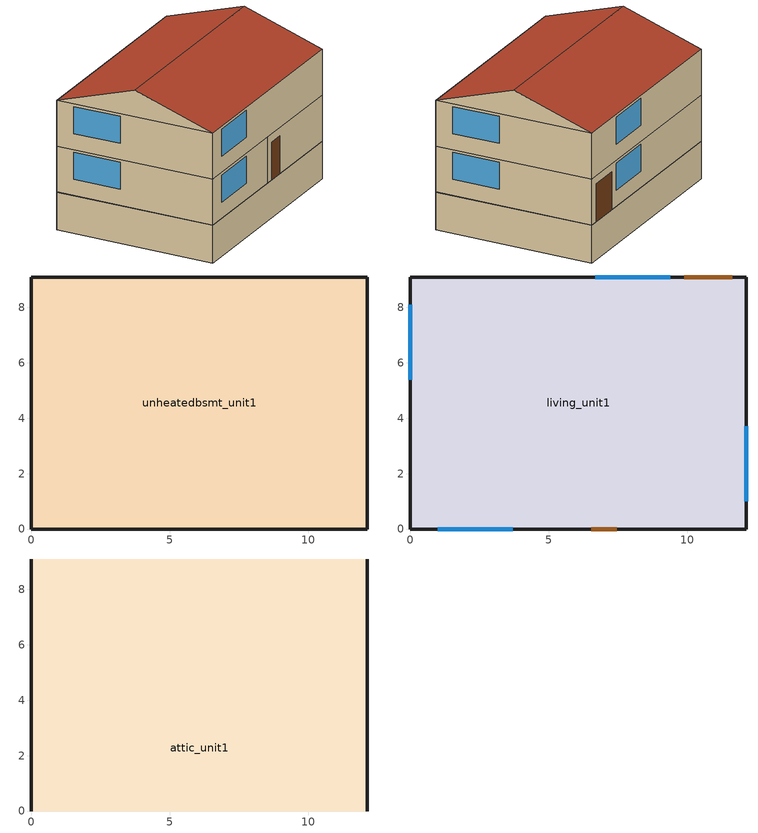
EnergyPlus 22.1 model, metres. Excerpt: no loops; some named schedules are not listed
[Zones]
unheatedbsmt_unit1
 floor ground (Interior Floor): 0,0 0,9.1 12.13,9.1 12.13,0 z-2.12
 wall outside (Basement Wall): 0,0 12.13,0 12.13,9.1 0,9.1 0,0 z0:0.01
 wall ground (Basement Wall): 0,0 12.13,0 12.13,9.1 0,9.1 0,0 z-2.12:0
living_unit1
 floor adiabatic (Interior Floor): 0,0 0,9.1 12.13,9.1 12.13,0 z2.6
 floor to unheatedbsmt_unit1 (Exterior Floor): 0,0 0,9.1 12.13,9.1 12.13,0 z0.01
 wall outside (Exterior Wall): 0,0 6.04,0 12.13,0 12.13,9.1 0,9.1 0,0 z0.01:2.6; 0,0 12.13,0 12.13,9.1 0,9.1 0,0 z2.6:5.19
 window (Exterior Window): 1,0 3.71,0 / 9.39,9.1 6.68,9.1 / 12.13,1 12.13,3.71 / 0,8.1 0,5.39 z0.92:2.45; 1,0 3.71,0 / 9.39,9.1 6.68,9.1 / 12.13,1 12.13,3.71 / 0,8.1 0,5.39 z3.52:5.04
 door (Exterior Door): 11.63,9.1 9.89,9.1 / 6.54,0 7.45,0 z0.01:2.14
 ceiling to attic_unit1 (Interior Ceiling): 0,0 12.13,0 12.13,9.1 0,9.1 z5.19
attic_unit1
 wall outside (Gable_end): 12.13,0,5.19 12.13,9.1,5.19 12.13,4.55,6.7; 0,9.1,5.19 0,0,5.19 0,4.55,6.7
 roof outside (Exterior Roof): 0,0,5.19 12.13,0,5.19 12.13,4.55,6.7 0,4.55,6.7; 12.13,9.1,5.19 0,9.1,5.19 0,4.55,6.7 12.13,4.55,6.7
[Building]
DetachedHouse+CZ6A+IECC+2024: North Axis=0; Terrain=Suburbs; Loads Convergence Tolerance Value=0.04; Temperature Convergence Tolerance Value=0.4; Solar Distribution=FullExterior; Maximum Number of Warmup Days=25; Minimum Number of Warmup Days=6
[Site:Location]
Rochester International Arpt_MN_USA Design_Conditions: Latitude=43.9; Longitude=-92.5; Time Zone=-6; Elevation=398
[SizingPeriod:DesignDay] Day of Month=21; DryBulb Temperature Range Modifier Type=DefaultMultipliers; Humidity Condition Type=Wetbulb; Barometric Pressure=96634; Rain Indicator=No; Snow Indicator=No; Daylight Saving Time Indicator=No
Name | Month | Day Type | Maximum DryBulb Temperature | Daily DryBulb Temperature Range | Wetbulb or DewPoint at Maximum DryBulb | Wind Speed | Wind Direction | Solar Model Indicator | Sky Clearness | ASHRAE Clear Sky Optical Depth for Beam Irradiance taub | ASHRAE Clear Sky Optical Depth for Diffuse Irradiance taud
Rochester International Arpt Ann Htg 99.6% Condns DB | 1 | WinterDesignDay | -26.2 | 0 | -26.2 | 5.7 | 310 | ASHRAEClearSky | 0
Rochester International Arpt Ann Clg .4% Condns DB=>MWB | 7 | SummerDesignDay | 31.2 | 10.6 | 23.1 | 6.7 | 200 | ASHRAETau |  | 0.404 | 2.226
[Site:WaterMainsTemperature]
Calculation Method=Correlation; Annual Average Outdoor Air Temperature=6.375; Maximum Difference In Monthly Average Outdoor Air Temperatures=33.5
[Material]
Name | Roughness | Thickness | Conductivity | Density | Specific Heat | Thermal Absorptance | Solar Absorptance | Visible Absorptance
sheathing_consol_layer | Rough | 0.031115 | 0.035329 | 20.1 | 1465.415
ceil_consol_layer | Rough | 0.400206 | 0.0617176 | 41.9286 | 776.251
floor_consol_layer | Rough | 0.23495 | 0.0515515 | 55.074 | 916.9311
bsmtwall_consol_layer | Rough | 0.000254 | 10.84384 | 120.801 | 1036.26
wall_consol_layer | Rough | 0.1397 | 0.057165 | 120.801 | 1036.26
Asphalt_shingle | MediumRough | 0.00633985 | 0.08186 | 1121.29 | 1255.2 | 0.9 | 0.75
cement_stucco | MediumSmooth | 0.01905 | 0.721 | 1865.58 | 878.64
syn_stucco | MediumSmooth | 0.003048 | 0.0865 | 400 | 878.64 | 0.7
Drywall_1/2in | MediumSmooth | 0.0127 | 0.16009 | 800.923 | 1087.84
OSB_5/8in | MediumSmooth | 0.015875 | 0.1163 | 544.627 | 1213.36
OSB_7/16in | MediumSmooth | 0.0111125 | 0.1163 | 544.627 | 1213.36
Plywood_3/4in | Rough | 0.01905 | 0.115458 | 544.68 | 674.54 | 0.9 | 0.7 | 0.7
Carpet_n_pad | MediumSmooth | 0.0254001 | 0.0601314 | 32.0369 | 836.8 | 0.9 | 0.7 | 0.7
OSB_1/2in | MediumSmooth | 0.0127 | 0.1163 | 544.627 | 1213.36 | 0.9 | 0.7 | 0.7
door_const | Smooth | 0.0452888 | 0.0720096 | 512.64 | 767.58
Std Wood 6inch | MediumSmooth | 0.15 | 0.12 | 540 | 1210 | 0.9 | 0.7 | 0.7
[Material:NoMass]
Bldg_paper_felt: Roughness=Smooth; Thermal Resistance=0.0105666
[Material:AirGap]
Air_4_in_vert: Thermal Resistance=0.158499
[WindowMaterial:SimpleGlazingSystem]
Glass: UFactor=1.590008; Solar Heat Gain Coefficient=0.3344; Visible Transmittance=0.88
[WindowMaterial:Blind]
int_blind: Slat Orientation=Horizontal; Slat Width=0.025; Slat Separation=0.01875; Slat Thickness=0.001; Slat Angle=45; Slat Conductivity=221; Slat Beam Solar Transmittance=0; Front Side Slat Beam Solar Reflectance=0.5; Back Side Slat Beam Solar Reflectance=0.5; Slat Diffuse Solar Transmittance=0; Front Side Slat Diffuse Solar Reflectance=0.5; Back Side Slat Diffuse Solar Reflectance=0.5; Slat Beam Visible Transmittance=0; Front Side Slat Beam Visible Reflectance=0.5; Back Side Slat Beam Visible Reflectance=0.5; Slat Diffuse Visible Transmittance=0; Front Side Slat Diffuse Visible Reflectance=0.5; Back Side Slat Diffuse Visible Reflectance=0.5; Slat Infrared Hemispherical Transmittance=0; Front Side Slat Infrared Hemispherical Emissivity=0.9; Back Side Slat Infrared Hemispherical Emissivity=0.9; Blind to Glass Distance=0.05; Blind Top Opening Multiplier=0.5; Blind Bottom Opening Multiplier=0.5; Blind Left Side Opening Multiplier=0.5; Blind Right Side Opening Multiplier=0.5
[Construction]
Exterior Wall: syn_stucco, sheathing_consol_layer, OSB_7/16in, wall_consol_layer, Drywall_1/2in
InteriorFurnishings: Std Wood 6inch
Exterior Floor: floor_consol_layer, Plywood_3/4in, Carpet_n_pad
Interior Floor: Plywood_3/4in, Carpet_n_pad
Interior Ceiling: ceil_consol_layer, Drywall_1/2in
Exterior Roof: Asphalt_shingle, OSB_1/2in
Exterior Window: Glass
Exterior Door: door_const
Gable_end: cement_stucco, Bldg_paper_felt, OSB_5/8in, Air_4_in_vert, Drywall_1/2in
window_w_blinds: Glass, int_blind
Basement Wall: Plywood_3/4in, bsmtwall_consol_layer, Plywood_3/4in
[Zone] Multiplier=1
Name | Volume
living_unit1 | 572.241
attic_unit1 | 83.1675
unheatedbsmt_unit1 | 235.629
[WindowShadingControl]
Shades-living_unit1: Zone=living_unit1; Shading Type=InteriorBlind; Construction with Shading=window_w_blinds; Shading Control Type=OnIfScheduleAllows; Schedule=shading_2012iecc; Shading Control Is Scheduled=Yes; Glare Control Is Active=No; Multiple Surface Control Type=Sequential; Fenestration Surface 1=Window_ldf_1.unit1; Fenestration Surface 2=Window_ldb_1.unit1; Fenestration Surface 3=Window_sdr_1.unit1; Fenestration Surface 4=Window_sdl_1.unit1; Fenestration Surface 5=Window_ldf_2.unit1; Fenestration Surface 6=Window_ldb_2.unit1; Fenestration Surface 7=Window_sdr_2.unit1; Fenestration Surface 8=Window_sdl_2.unit1
[InternalMass]
Internalmass_unit1: Construction=InteriorFurnishings; Zone or ZoneList=living_unit1; Surface Area=9.89591
[Shading:Overhang] Height above Window or Door=0; Tilt Angle from WindowDoor=90; Left extension from WindowDoor Width=0; Right extension from WindowDoor Width=0; Depth=0.0152439
Name | Window or Door
Overhang_sdr_1.unit1 | Window_sdr_1.unit1
Overhang_sdr_2.unit1 | Window_sdr_2.unit1
[GroundHeatTransfer:Control]
gtp_control: Run Basement Preprocessor=yes; Run Slab Preprocessor=yes
[GroundHeatTransfer:Slab:Materials]
NMAT Number of materials=2; ALBEDO Surface Albedo No Snow=0.16; ALBEDO Surface Albedo Snow=0.4; EPSLW Surface Emissivity No Snow=0.9; EPSLW Surface Emissivity Snow=0.9; Z0 Surface Roughness No Snow=0.75; Z0 Surface Roughness Snow=0.05; HIN Indoor HConv Downward Flow=6; HIN Indoor HConv Upward=9
[GroundHeatTransfer:Slab:MatlProps]
RHO Slab Material density=2300; RHO Soil Density=1200; CP Slab CP=650; CP Soil CP=1200; TCON Slab k=0.9; TCON Soil k=1
[GroundHeatTransfer:Slab:BoundConds]
EVTR Is surface evapotranspiration modeled=FALSE; FIXBC is the lower boundary at a fixed temperature=TRUE; TDEEPin=10; USRHflag Is the ground surface h specified by the user=FALSE
[GroundHeatTransfer:Slab:BldgProps]
IYRS Number of years to iterate=10; Shape Slab shape=0; HBLDG Building height=4; TIN1 January Indoor Average Temperature Setpoint=22.22; TIN2 February Indoor Average Temperature Setpoint=22.22; TIN3 March Indoor Average Temperature Setpoint=22.22; TIN4 April Indoor Average Temperature Setpoint=22.22; TIN5 May Indoor Average Temperature Setpoint=22.22; TIN6 June Indoor Average Temperature Setpoint=23.88; TIN7 July Indoor Average Temperature Setpoint=23.88; TIN8 August Indoor Average Temperature Setpoint=23.88; TIN9 September Indoor Average Temperature Setpoint=23.88; TIN10 October Indoor Average Temperature Setpoint=22.22; TIN11 November Indoor Average Temperature Setpoint=22.22; TIN12 December Indoor Average Temperature Setpoint=22.22; TINAmp Daily Indoor sine wave variation amplitude=0; ConvTol Convergence Tolerance=0.1
[GroundHeatTransfer:Slab:Insulation]
RINS R value of under slab insulation=0; DINS Width of strip of under slab insulation=0; RVINS R value of vertical insulation=0; ZVINS Depth of vertical insulation=1.5; IVINS Flag Is there vertical insulation=0
[GroundHeatTransfer:Slab:EquivalentSlab]
APRatio The area to perimeter ratio for this slab=2.59995; SLABDEPTH Thickness of slab on grade=0.1; CLEARANCE Distance from edge of slab to domain edge=15; ZCLEARANCE Distance from bottom of slab to domain bottom=15
[GroundHeatTransfer:Basement:SimParameters]
F Multiplier for the ADI solution=0.1; IYRS Maximum number of yearly iterations=15
[GroundHeatTransfer:Basement:MatlProps]
NMAT Number of materials in this domain=6; Density for Foundation Wall=2243; density for Floor Slab=2243; density for Ceiling=311; density for Soil=1500; density for Gravel=2000; density for Wood=449; Specific heat for foundation wall=880; Specific heat for floor slab=880; Specific heat for ceiling=1530; Specific heat for soil=840; Specific heat for gravel=720; Specific heat for wood=1530; Thermal conductivity for foundation wall=1.4; Thermal conductivity for floor slab=1.4; Thermal conductivity for ceiling=0.09; thermal conductivity for soil=1.1; thermal conductivity for gravel=1.9; thermal conductivity for wood=0.12
[GroundHeatTransfer:Basement:Insulation]
REXT R Value of any exterior insulation=1.761e-05; INSFULL Flag Is the wall fully insulated=True
[GroundHeatTransfer:Basement:SurfaceProps]
ALBEDO Surface albedo for No snow conditions=0.16; ALBEDO Surface albedo for snow conditions=0.4; EPSLN Surface emissivity No Snow=0.94; EPSLN Surface emissivity with Snow=0.86; VEGHT Surface roughness No snow conditions=6; VEGHT Surface roughness Snow conditions=0.25; PET Flag Potential evapotranspiration on=False
[GroundHeatTransfer:Basement:BldgData]
DWALL Wall thickness=0.2; DSLAB Floor slab thickness=0.243828; DGRAVXY Width of gravel pit beside basement wall=0.3; DGRAVZN Gravel depth extending above the floor slab=0.2; DGRAVZP Gravel depth below the floor slab=0.1
[GroundHeatTransfer:Basement:Interior]
COND Flag Is the basement conditioned=True; HIN Downward convection only heat transfer coefficient=0.92; HIN Upward convection only heat transfer coefficient=4.04; HIN Horizontal convection only heat transfer coefficient=3.08; HIN Downward combined convection and radiation heat transfer coefficient=6.13; HIN Upward combined convection and radiation heat transfer coefficient=9.26; HIN Horizontal combined convection and radiation heat transfer coefficient=8.29
[GroundHeatTransfer:Basement:ComBldg]
January average temperature=21; February average temperature=21; March average temperature=21; April average temperature=21; May average temperature=24; June average temperature=24; July average temperature=24; August average temperature=24; September average temperature=24; October average temperature=24; November average temperature=21; December average temperature=21; Daily variation sine wave amplitude=21
[GroundHeatTransfer:Basement:EquivSlab]
APRatio The area to perimeter ratio for this slab=2.59995; EquivSizing Flag=True
[GroundHeatTransfer:Basement:EquivAutoGrid]
CLEARANCE Distance from outside of wall to edge of 3D ground domain=15; SlabDepth Thickness of the floor slab=0.1; BaseDepth Depth of the basement wall below grade=1.21914
[People]
people_unit1: Zone or ZoneList or Space or SpaceList=living_unit1; Number of People Schedule=Occupancy; Number of People Calculation Method=People; Number of People=3; Fraction Radiant=0; Sensible Heat Fraction=autocalculate; Activity Level Schedule=activity_sch; Enable ASHRAE 55 Comfort Warnings=No; Mean Radiant Temperature Calculation Type=ZoneAveraged
[Lights] Zone or ZoneList or Space or SpaceList=living_unit1; Schedule=InteriorLightingHE; Design Level Calculation Method=LightingLevel; Return Air Fraction=0; Fraction Radiant=0.6; Fraction Visible=0.2; Fraction Replaceable=0
Name | Lighting Level
Living Hardwired Lighting1 | 232.336
Living Plug-in Lighting1 | 105.654
[ElectricEquipment] Zone or ZoneList or Space or SpaceList=living_unit1; Design Level Calculation Method=EquipmentLevel
Name | Schedule | Design Level | Fraction Latent | Fraction Radiant | Fraction Lost | EndUse Subcategory
dishwasher1 | DishWasher_equip_sch | 65.6988 | 0.15 | 0.6 | 0.25 | dishwasher
refrigerator1 | Refrigerator | 91.0576 | 0 | 1 | 0 | refrigerator
clotheswasher1 | ClothesWasher_equip_sch | 28.4784 | 0 | 0.8 | 0.2 | clotheswasher
gas_dryer1 | ClothesDryer | 19.4182 | 0 | 1 | 0 | gas_dryer
gas_range1 | CookingRange | 0 | 0 | 1 | 0 | gas_range
television1 | InteriorLighting | 0 | 0 | 1 | 0 | television
gas_mels1 | MiscPlugLoad | 507.15 | 0.06 | 0.69 | 0.25 | gas_mels
IECC_Adj1 | MiscPlugLoad | 505.4 | 0.062439 | 0.411909 | 0.251045 | IECC_adj
[GasEquipment] Zone or ZoneList or Space or SpaceList=living_unit1; Design Level Calculation Method=EquipmentLevel
Name | Schedule | Design Level | Fraction Latent | Fraction Radiant | Fraction Lost | EndUse Subcategory
gas_dryer1 | ClothesDryer | 395.596 | 0.05 | 0.1 | 0.85 | gas_dryer
gas_range1 | CookingRange | 540.941 | 0.06 | 0.69 | 0.25 | gas_range
gas_mels1 | MiscPlugLoad | 61.1255 | 0.06 | 0.69 | 0.25 | gas_mels
[ZoneVentilation:DesignFlowRate]
Ventilation_unit1: Zone or ZoneList or Space or SpaceList=living_unit1; Schedule=always_avail; Design Flow Rate Calculation Method=Flow/Zone; Design Flow Rate=0; Ventilation Type=Exhaust; Fan Pressure Rise=0; Fan Total Efficiency=0.6; Constant Term Coefficient=1; Temperature Term Coefficient=0; Velocity Term Coefficient=0; Velocity Squared Term Coefficient=0; Minimum Indoor Temperature=-100; Maximum Indoor Temperature=100; Delta Temperature=-100; Minimum Outdoor Temperature=-100; Maximum Outdoor Temperature=100; Maximum Wind Speed=40
[Exterior:Lights]
Exterior-Lights_unit1: Schedule=ExteriorLighting; Design Level=43.2425; EndUse Subcategory=Exterior-Lights
[AvailabilityManager:Scheduled]
System availability: Schedule=always_avail
[Schedule:Day:Hourly]
OccupancyDay: 1, 1, 1, 1, 1, 1, 1, 0.8831, 0.40861, 0.24189, 0.24189, 0.24189, 0.24189, 0.24189, 0.24189, 0.24189, 0.29498, 0.5531, 0.89693, 0.89693, 0.89693, 1, 1, 1
LightingDay: 0.0625, 0.0625, 0.0625, 0.0625, 0.1875, 0.390625, 0.4375, 0.390625, 0.171875, 0.117188, 0.117188, 0.117188, 0.117188, 0.117188, 0.117188, 0.203125, 0.4375, 0.609375, 0.820312, 0.984375, 1, 0.6875, 0.382812, 0.15625
ExteriorLightingDay: 1, 1, 1, 1, 1, 1, 0, 0, 0, 0, 0, 0, 0, 0, 0, 0, 0, 0, 1, 1, 1, 1, 1, 1
LightingDay_EELighting: 0.06875, 0.06875, 0.06875, 0.06875, 0.20625, 0.429688, 0.48125, 0.429688, 0.189062, 0.128906, 0.128906, 0.128906, 0.128906, 0.128906, 0.128906, 0.223438, 0.48125, 0.670312, 0.902344, 1, 1, 0.75625, 0.421094, 0.171875
RefrigeratorDay: 0.8, 0.782696, 0.765594, 0.742857, 0.731388, 0.731388, 0.75996, 0.8, 0.817103, 0.828571, 0.8, 0.8, 0.839839, 0.839839, 0.828571, 0.839839, 0.885714, 0.971429, 1, 0.971429, 0.942857, 0.925553, 0.885714, 0.828571
MiscPlugLoadDay: 0.60749, 0.559339, 0.552853, 0.545071, 0.524481, 0.585279, 0.676232, 0.718547, 0.60749, 0.517023, 0.529183, 0.529345, 0.520428, 0.538424, 0.568742, 0.600357, 0.710117, 0.862678, 0.936608, 0.966764, 1, 0.976654, 0.845169, 0.734436
CookingRangeDay: 0.0471585, 0.0471585, 0.0235459, 0.0235459, 0.0471585, 0.0707044, 0.165088, 0.283018, 0.306564, 0.320771, 0.283018, 0.330176, 0.377335, 0.306564, 0.292423, 0.377335, 0.613194, 1, 0.778348, 0.400947, 0.235859, 0.165088, 0.103722, 0.0707044
DishwasherWeekday_equip_sch: 0.129162, 0.0573867, 0.042998, 0.0286934, 0.0286934, 0.0860801, 0.172244, 0.258408, 0.488208, 0.545594, 0.473819, 0.402044, 0.344573, 0.387655, 0.315879, 0.301491, 0.315879, 0.416348, 0.732312, 0.933333, 0.761005, 0.559983, 0.373266, 0.258408
DishwasherWeekend_equip_sch: 0.138388, 0.0614858, 0.0460692, 0.0307429, 0.0307429, 0.0922286, 0.184547, 0.276866, 0.52308, 0.584565, 0.507663, 0.430761, 0.369185, 0.415344, 0.338442, 0.323026, 0.338442, 0.446087, 0.78462, 1, 0.815362, 0.599982, 0.399928, 0.276866
DishwasherVacation_equip_sch; ClothesWasherVacation_equip_sch; ClothesDryerVacation: 0, 0, 0, 0, 0, 0, 0, 0, 0, 0, 0, 0, 0, 0, 0, 0, 0, 0, 0, 0, 0, 0, 0, 0
ClothesWasherWeekday_equip_sch: 0.0887931, 0.0710155, 0.0354602, 0.0354602, 0.0710155, 0.106571, 0.213142, 0.461934, 0.692948, 0.817391, 0.799614, 0.710725, 0.639615, 0.568599, 0.497489, 0.461934, 0.479711, 0.461934, 0.461934, 0.461934, 0.461934, 0.444156, 0.30203, 0.159904
ClothesWasherWeekend_equip_sch: 0.10863, 0.0868807, 0.0433822, 0.0433822, 0.0868807, 0.130379, 0.260758, 0.565131, 0.847755, 1, 0.978251, 0.869505, 0.782508, 0.695627, 0.60863, 0.565131, 0.586881, 0.565131, 0.565131, 0.565131, 0.565131, 0.543382, 0.369505, 0.195627
ClothesDryerWeekday: 0.0996819, 0.0598091, 0.0398727, 0.0199364, 0.0398727, 0.0598091, 0.159491, 0.318982, 0.486427, 0.685791, 0.785473, 0.817391, 0.7456, 0.677837, 0.610073, 0.578155, 0.558218, 0.546236, 0.518346, 0.510391, 0.5263, 0.546236, 0.4386, 0.239236
ClothesDryerWeekend: 0.121951, 0.0731707, 0.0487805, 0.0243902, 0.0487805, 0.0731707, 0.195122, 0.390244, 0.595097, 0.839, 0.960951, 1, 0.91217, 0.829268, 0.746366, 0.707317, 0.682927, 0.668268, 0.634146, 0.624415, 0.643878, 0.668268, 0.536585, 0.292683
[Schedule:Week:Compact]
RefrigeratorWeek: For: AllDays, RefrigeratorDay
MiscPlugLoadWeek: For: AllDays, MiscPlugLoadDay
CookingRangeWeek: For: AllDays, CookingRangeDay
DishwasherWeek_equip_sch: For: Weekdays, DishwasherWeekday_equip_sch, For: CustomDay1, DishwasherVacation_equip_sch, For: AllOtherDays, DishwasherWeekend_equip_sch
ClothesWasherWeek_equip_sch: For: Weekdays, ClothesWasherWeekday_equip_sch, For: CustomDay1, ClothesWasherVacation_equip_sch, For: AllOtherDays, ClothesWasherWeekend_equip_sch
ClothesDryerWeek: For: Weekdays, ClothesDryerWeekday, For: CustomDay1, ClothesDryerVacation, For: AllOtherDays, ClothesDryerWeekend
OccupancyWeek: AllDays, OccupancyDay
LightingProfileWeek: For: AllDays, LightingDay
LightingProfileWeek_EELighting: For: AllDays, LightingDay_EELighting
ExteriorLightingProfileWeek: For: AllDays, ExteriorLightingDay
[Schedule:Year]
Occupancy: OccupancyWeek, 1, 1, 12, 31
InteriorLighting: LightingProfileWeek, 1, 1, 12, 31
InteriorLightingHE: LightingProfileWeek_EELighting, 1, 1, 12, 31
ExteriorLighting: ExteriorLightingProfileWeek, 1, 1, 12, 31
Refrigerator: RefrigeratorWeek, 1, 1, 12, 31
MiscPlugLoad: MiscPlugLoadWeek, 1, 1, 12, 31
CookingRange: CookingRangeWeek, 1, 1, 12, 31
Dishwasher_equip_sch: DishwasherWeek_equip_sch, 1, 1, 12, 31
ClothesWasher_equip_sch: ClothesWasherWeek_equip_sch, 1, 1, 12, 31
ClothesDryer: ClothesDryerWeek, 1, 1, 12, 31
[Schedule:Compact]
activity_sch: Through: 12/31, For: AllDays, Until: 24:00, 117.28
shading_2012iecc: Through: 12/31, For: AllDays, Until 24:00, 0
always_avail: Through: 12/31, For: AllDays, Until: 24:00, 1
[AirflowNetwork:MultiZone:Zone] Indoor and Outdoor Temperature Difference Upper Limit for Minimum Venting Open Factor=100; Indoor and Outdoor Enthalpy Difference Upper Limit for Minimum Venting Open Factor=300000
Name | Ventilation Control Mode | Minimum Venting Open Factor | Indoor and Outdoor Temperature Difference Lower Limit For Maximum Venting Open Factor | Indoor and Outdoor Enthalpy Difference Lower Limit For Maximum Venting Open Factor | Venting Availability Schedule
living_unit1 | NoVent | 0 | 0 | 0
unheatedbsmt_unit1; attic_unit1 | Constant |  |  |  | inf_sch
[AirflowNetwork:MultiZone:Surface] WindowDoor Opening Factor or Crack Factor=1
Name | Leakage Component | Ventilation Control Mode | Indoor and Outdoor Temperature Difference Upper Limit for Minimum Venting Open Factor | Indoor and Outdoor Enthalpy Difference Upper Limit for Minimum Venting Open Factor | Venting Availability Schedule | Minimum Venting Open Factor
BGWall_upper_ldf; BGWall_upper_ldb; BGWall_upper_sdl; BGWall_upper_sdr | CrawlVent | Constant | 100 | 300000 | inf_sch
Roof_front_unit1 | AtticVent | Constant | 100 | 300000 | inf_sch | 0
Roof_back_unit1; Roof_right_unit1; Roof_left_unit1 | AtticVent | Constant | 100 | 300000 | inf_sch
Wall_ldb_1.garage1 | ZoneLeak_NonGarageWall | NoVent
Floor_unit1 | ZoneLeak_Floor | NoVent
ceiling_unit1 | ZoneLeak_Ceiling | NoVent
Wall_ldf_1.unit1; Wall_ldb_1.unit1; Wall_ldf_2.unit1; Wall_ldb_2.unit1 | ZoneLeak_LongWall | NoVent
Wall_sdl_1.unit1; Wall_sdr_1.unit1; Wall_sdr_2.unit1; Wall_sdl_2.unit1 | ZoneLeak_ShortWall | NoVent
[AirflowNetwork:Distribution:Linkage]
Name | Node 1 | Node 2 | Component | Thermal Zone
MainSupplyLink_unit1 | EquipmentInletNode_unit1 | SplitterNode_unit1 | MainTrunk_unit1 | unheatedbsmt_unit1
ZoneSupplyLink_unit1 | SplitterNode_unit1 | ZoneSupplyNode_unit1 | ZoneSupply1_unit1 | unheatedbsmt_unit1
ZoneSupplyLink2_unit1 | ZoneSupplyNode_unit1 | ZoneSupplyRegisterNode_unit1 ATInlet | ZoneSupply2_unit1 | living_unit1
ZoneSupplyLink2_unit1 ATInlet | ZoneSupplyRegisterNode_unit1 ATInlet | ZoneSupplyRegisterNode_unit1 | ZoneSupplyLink2_unit1 ATInlet Duct | living_unit1
ZoneSupplyConnectionLink_unit1 | ZoneSupplyRegisterNode_unit1 | living_unit1 | ZoneConnectionDuct_unit1
ZoneReturnConnectionLink_unit1 | living_unit1 | ZoneOutletNode_unit1 | ZoneConnectionDuct_unit1
ZoneReturnLink1_unit1 | Zoneoutletnode_unit1 | ZoneReturnNode_unit1 | ZoneReturn1_unit1 | living_unit1
ZoneReturnLink2_unit1 | ZoneReturnNode_unit1 | MixerNode_unit1 | ZoneReturn2_unit1 | unheatedbsmt_unit1
MainReturnLink_unit1 | MixerNode_unit1 | MainReturnNode_unit1 | MainReturn_unit1 | unheatedbsmt_unit1
ZoneSupplyLeakLink_unit1 | ZoneSupplyNode_unit1 | unheatedbsmt_unit1 | SupplyLeak1
ZoneSupplyLeakLink2_unit1 | ZoneSupplyRegisterNode_unit1 ATInlet | living_unit1 | SupplyLeak2
ZoneReturnLeakLink_unit1 | living_unit1 | ZoneReturnNode_unit1 | ReturnLeak1
ZoneReturnLeakLink2_unit1 | unheatedbsmt_unit1 | ZoneReturnNode_unit1 | ReturnLeak2
